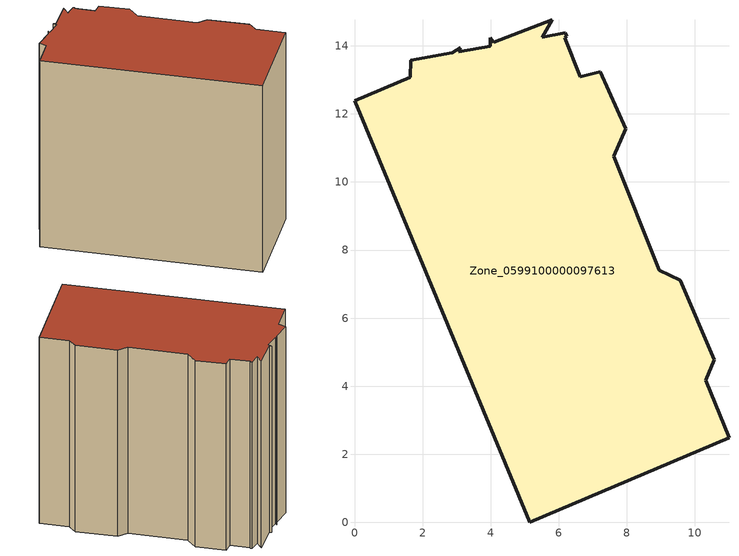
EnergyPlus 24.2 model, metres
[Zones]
Zone_0599100000097613
 floor ground (C_G): 4.09,14.1 5.8,14.77 5.51,14.26 6.2,14.38 6.23,14.29 6.17,14.23 6.63,13.09 7.22,13.24 7.97,11.56 7.62,10.75 8.95,7.4 9.57,7.12 10.57,4.77 10.31,4.17 11,2.49 5.15,0 0,12.38 1.64,13.08 1.65,13.58 2.87,13.79 3.11,13.95 3.06,13.82 3.99,13.99 3.98,14.24 z0
 wall outside (C_F): 7.97,11.56 7.22,13.24 6.63,13.09 6.17,14.23 6.23,14.29 6.2,14.38 5.51,14.26 5.8,14.77 4.09,14.1 3.98,14.24 3.99,13.99 3.06,13.82 3.11,13.95 2.87,13.79 1.65,13.58 1.64,13.08 0,12.38 5.15,0 11,2.49 10.31,4.17 10.57,4.77 9.57,7.12 8.95,7.4 7.62,10.75 7.97,11.56 z0:12.62
 roof outside (C_R): 5.8,14.77 4.09,14.1 3.98,14.24 3.99,13.99 3.06,13.82 3.11,13.95 2.87,13.79 1.65,13.58 1.64,13.08 0,12.38 5.15,0 11,2.49 10.31,4.17 10.57,4.77 9.57,7.12 8.95,7.4 7.62,10.75 7.97,11.56 7.22,13.24 6.63,13.09 6.17,14.23 6.23,14.29 6.2,14.38 5.51,14.26 z12.62
[BUILDING]
Pand.0599100000097613: North Axis=0; Terrain=City; Loads Convergence Tolerance Value=0.04; Temperature Convergence Tolerance Value=0.4; Solar Distribution=FullExterior; Maximum Number of Warmup Days=25; Minimum Number of Warmup Days=1
[Site:Location]
Rotterdam.The.Hague.AP_ZH_NLD Design_Conditions: Latitude=51.96; Longitude=4.45; Time Zone=1; Elevation=-4.5
[SITE:GROUNDTEMPERATURE:BUILDINGSURFACE]
18, 18, 18, 18, 18, 18, 18, 18, 18, 18, 18, 18
[MATERIAL] Thermal Absorptance=0.9; Solar Absorptance=0.7; Visible Absorptance=0.7
Name | Roughness | Thickness | Conductivity | Density | Specific Heat
G.TC.1946 | MediumSmooth | 0.15 | 1 | 540 | 1210
F.TC.1946 | Rough | 0.3 | 0.857143 | 1920 | 840
R.TC.1946 | MediumRough | 0.2 | 0.909091 | 1500 | 1000
[CONSTRUCTION]
C_G: G.TC.1946
C_F: F.TC.1946
C_R: R.TC.1946
[ZONE]
Zone_0599100000097613: Type=1; Multiplier=1; Ceiling Height=Autocalculate; Volume=Autocalculate; Floor Area=autocalculate; Part of Total Floor Area=Yes
[ZONEINFILTRATION:DESIGNFLOWRATE]
Infil_Zone_0599100000097613: Zone or ZoneList or Space or SpaceList=Zone_0599100000097613; Schedule=AlwaysOn; Design Flow Rate Calculation Method=Flow/Area; Flow Rate per Floor Area=0.003; Constant Term Coefficient=1; Temperature Term Coefficient=0; Velocity Term Coefficient=0; Velocity Squared Term Coefficient=0
[HVACTEMPLATE:ZONE:IDEALLOADSAIRSYSTEM]
Zone_0599100000097613: Maximum Heating Supply Air Temperature=50; Minimum Cooling Supply Air Temperature=13; Maximum Heating Supply Air Humidity Ratio=0.0156; Minimum Cooling Supply Air Humidity Ratio=0.0077; Heating Limit=NoLimit; Cooling Limit=NoLimit; Dehumidification Control Type=ConstantSensibleHeatRatio; Cooling Sensible Heat Ratio=0.7; Dehumidification Setpoint=60; Humidification Control Type=None; Humidification Setpoint=30; Outdoor Air Method=None; Outdoor Air Flow Rate per Person=0.00944; Outdoor Air Flow Rate per Zone Floor Area=0; Outdoor Air Flow Rate per Zone=0; Demand Controlled Ventilation Type=None; Outdoor Air Economizer Type=NoEconomizer; Heat Recovery Type=None; Sensible Heat Recovery Effectiveness=0.7; Latent Heat Recovery Effectiveness=0.65
[ZONECONTROL:THERMOSTAT]
ThermostatControl_Zone_0599100000097613: Zone or ZoneList=Zone_0599100000097613; Control Type Schedule=DualSetpointControlType; Control 1=Thermostat_Zone_0599100000097613; Temperature Difference Between Cutout And Setpoint=0
[THERMOSTATSETPOINT:DUALSETPOINT]
Thermostat_Zone_0599100000097613: Heating Setpoint Temperature Schedule=HeatingSetpoint_Zone_0599100000097613; Cooling Setpoint Temperature Schedule=CoolingSetpoint_Zone_0599100000097613
[SCHEDULE:COMPACT]
HeatingSetpoint_Zone_0599100000097613: Through: 12/31, For: AllDays, Until: 24:00, 21
CoolingSetpoint_Zone_0599100000097613: Through: 12/31, For: AllDays, Until: 24:00, 24
DualSetpointControlType: Through: 12/31, For: AllDays, Until: 24:00, 4
AlwaysOn: Through: 12/31, For: AllDays, Until: 24:00, 1
